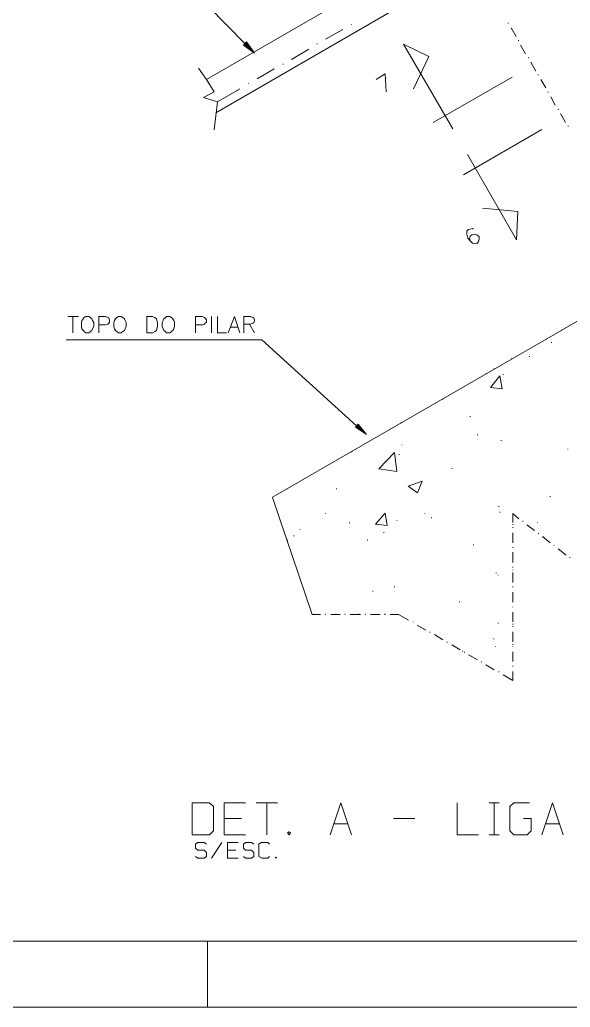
# Model space of a CAD drawing. Header units: millimetres. Extents: x 8 to 1677, y 56 to 1181.
# Drawn here: x 1093.2 to 1176.4, y 55.7 to 205 of the extents above; entities that cross this region are included whole.
import ezdxf

# ---------------------------------------------------------------- set-up
doc = ezdxf.new("R2010")
doc.units = ezdxf.units.MM
doc.header["$MEASUREMENT"] = 0
doc.layers.get('0').update_dxf_attribs({"linetype": 'CONTINUOUS'})

# ---------------------------------------------------------------- blocks, each defined once
blk = doc.blocks.new('MF31AE950')
at = {"color": 7, "linetype": 'Continuous', "lineweight": 9, "true_color": 0x000007}
blk.add_lwpolyline([(123.35, 1039.55), (123.35, 149.38), (123.35, 149.38)], dxfattribs=at)
blk = doc.blocks.new('MF31AF2F0')
at = {"color": 7, "linetype": 'Continuous', "lineweight": 20, "true_color": 0x000007}
blk.add_lwpolyline([(133.34, 704.49), (123.33, 704.49), (123.33, 704.49)], dxfattribs=at)

msp = doc.modelspace()

# ---------------------------------------------------------------- hatches: boundary and pattern name
at = {"true_color": 0x000007}
for points in [[(1127.49, 201.63), (1128.68, 199.94), (1127, 201.12)], [(1144.35, 143.87), (1145.62, 142.27), (1143.93, 143.38)]]:
    msp.add_hatch(color=7, dxfattribs=at).paths.add_polyline_path(points)

# ---------------------------------------------------------------- linework, layer by layer
at = {"color": 7, "linetype": 'Continuous', "lineweight": 9, "true_color": 0x000007}
for points in [[(1121.42, 195.96), (1220.82, 253.38), (1220.82, 253.38)], [(1122.85, 190.9), (1224.63, 249.81), (1224.63, 249.81)], [(1131.41, 132.81), (1232.34, 191.06), (1232.34, 191.06)], [(1666.59, 65.73), (811.58, 65.73), (811.58, 65.73)]]:
    msp.add_lwpolyline(points, dxfattribs=at)
at = {"color": 7, "linetype": 'Continuous', "lineweight": 5, "true_color": 0x000007}
for points in [[(1127.25, 201.38), (1121.74, 206.97), (1121.74, 206.97)], [(1121.41, 195.96), (1120.22, 197.66), (1120.22, 197.66)], [(1121.41, 195.96), (1122.58, 194.1), (1122.58, 194.1)], [(1122.58, 194.1), (1120.98, 193.24), (1120.98, 193.24)], [(1120.98, 193.24), (1123.09, 192.57), (1123.09, 192.57)], [(1123.09, 192.57), (1122.58, 188.33), (1122.58, 188.33)], [(1129.79, 156.58), (1100.24, 156.58), (1100.24, 156.58)], [(1144.1, 143.63), (1129.79, 156.58), (1129.79, 156.58)]]:
    msp.add_lwpolyline(points, dxfattribs=at)
at = {"color": 7, "linetype": 'Continuous', "lineweight": 20, "true_color": 0x000007}
for points in [[(1167.04, 204.42), (1167.04, 204.51), (1167.04, 204.51)], [(1139.44, 202.06), (1142.06, 203.5), (1142.06, 203.5)], [(1143.34, 204.26), (1143.34, 204.34), (1143.34, 204.34)], [(1168.23, 202.47), (1167.47, 203.75), (1167.47, 203.75)], [(1168.58, 201.79), (1168.58, 201.89), (1168.58, 201.89)], [(1134.27, 199), (1136.9, 200.54), (1136.9, 200.54)], [(1138.16, 201.3), (1138.16, 201.38), (1138.16, 201.38)], [(1158.67, 188.51), (1151.21, 201.3), (1151.21, 201.3)], [(1151.21, 201.3), (1155.02, 199.43), (1155.02, 199.43)], [(1169.67, 199.86), (1168.91, 201.12), (1168.91, 201.12)], [(1155.02, 199.43), (1152.73, 194.52), (1152.73, 194.52)], [(1170.1, 199.18), (1170.1, 199.26), (1170.1, 199.26)], [(1171.19, 197.23), (1170.43, 198.59), (1170.43, 198.59)], [(1129.11, 196.04), (1131.65, 197.56), (1131.65, 197.56)], [(1133, 198.24), (1133, 198.34), (1133, 198.34)], [(1148.58, 194.1), (1148.42, 196.8), (1147.06, 195.96)], [(1167.63, 196.3), (1155.69, 189.44), (1155.69, 189.44)], [(1171.54, 196.63), (1171.54, 196.72), (1171.54, 196.72)], [(1172.71, 194.68), (1171.95, 195.96), (1171.95, 195.96)], [(1123.09, 192.57), (1126.05, 194.27), (1126.14, 194.35), (1126.48, 194.52)], [(1127.76, 195.28), (1127.76, 195.36), (1127.76, 195.36)], [(1173.06, 194), (1173.06, 194.1), (1173.06, 194.1)], [(1174.15, 192.07), (1173.49, 193.33), (1173.49, 193.33)], [(1174.58, 191.39), (1174.58, 191.47), (1174.58, 191.47)], [(1175.69, 189.44), (1174.93, 190.8), (1174.93, 190.8)], [(1172.13, 188.41), (1160.27, 181.57), (1160.27, 181.57)], [(1176.1, 188.84), (1176.1, 188.93), (1176.1, 188.93)], [(1160.87, 184.61), (1168.31, 171.74), (1168.31, 171.74)], [(1168.48, 175.98), (1163.15, 176.49), (1163.15, 176.49)], [(1168.31, 171.74), (1168.48, 175.98), (1168.48, 175.98)], [(1161.28, 171.58), (1161.2, 171.91), (1161.28, 172.26), (1161.55, 172.5), (1161.63, 172.5), (1161.96, 172.59), (1162.31, 172.5), (1162.56, 172.26), (1162.64, 172.16), (1162.64, 171.83), (1162.56, 171.48), (1162.39, 171.23), (1162.23, 171.23), (1161.88, 171.15), (1161.63, 171.23), (1161.28, 171.58), (1160.95, 171.99), (1160.79, 172.59), (1160.79, 173.02), (1161.04, 173.26), (1161.28, 173.35), (1161.63, 173.43), (1161.8, 173.35)], [(1100.49, 160.13), (1102.09, 160.13), (1102.09, 160.13)], [(1101.25, 157.68), (1101.25, 160.13), (1101.25, 160.13)], [(1105.15, 157.68), (1105.15, 160.13), (1106.16, 160.13), (1106.51, 159.97), (1106.67, 159.88), (1106.75, 159.64), (1106.75, 159.29), (1106.67, 159.12), (1106.51, 158.96), (1106.16, 158.88), (1105.15, 158.88)], [(1119.79, 157.68), (1119.79, 160.13), (1120.81, 160.13), (1121.14, 159.97), (1121.23, 159.88), (1121.41, 159.64), (1121.41, 159.29), (1121.23, 159.12), (1121.14, 158.96), (1120.81, 158.88), (1119.79, 158.88)], [(1122.17, 157.68), (1122.17, 160.13), (1122.17, 160.13)], [(1124.45, 157.68), (1123.09, 157.68), (1123.09, 160.13)], [(1124.7, 157.68), (1125.64, 160.13), (1126.48, 157.68)], [(1127.08, 157.68), (1127.08, 160.13), (1128.09, 160.13), (1128.44, 159.97), (1128.6, 159.88), (1128.68, 159.64), (1128.68, 159.45), (1128.6, 159.21), (1128.44, 159.12), (1128.09, 158.96), (1127.08, 158.96)], [(1126.14, 158.53), (1125.05, 158.53), (1125.05, 158.53)], [(1127.92, 158.96), (1128.68, 157.68), (1128.68, 157.68)], [(1176.37, 158.78), (1176.37, 158.88), (1176.37, 158.88)], [(1176.37, 158.78), (1176.37, 158.88), (1176.37, 158.88)], [(1172.81, 156.66), (1172.81, 156.76), (1172.81, 156.76)], [(1175.09, 158.02), (1175.09, 158.11), (1175.09, 158.11)], [(1175.09, 158.02), (1175.09, 158.11), (1175.09, 158.11)], [(1173.57, 156.16), (1173.57, 156.25), (1173.57, 156.25)], [(1167.55, 153.7), (1167.55, 153.78), (1167.55, 153.78)], [(1170.26, 154.05), (1170.26, 154.13), (1170.26, 154.13)], [(1164.92, 152.18), (1164.92, 152.26), (1164.92, 152.26)], [(1164.92, 152.18), (1164.92, 152.26), (1164.92, 152.26)], [(1163.67, 151.42), (1163.67, 151.5), (1163.67, 151.5)], [(1163.67, 151.42), (1163.67, 151.5), (1163.67, 151.5)], [(1163.67, 151.42), (1163.67, 151.5), (1163.67, 151.5)], [(1164.34, 149.38), (1165.78, 151.17), (1165.78, 151.17)], [(1166.11, 149.22), (1165.78, 151.17), (1165.78, 151.17)], [(1166.28, 151.33), (1166.28, 151.42), (1166.28, 151.42)], [(1164.34, 149.38), (1166.11, 149.22), (1166.11, 149.22)], [(1157.13, 147.61), (1157.13, 147.7), (1157.13, 147.7)], [(1157.13, 147.61), (1157.13, 147.7), (1157.13, 147.7)], [(1161.28, 144.98), (1161.28, 145.07), (1161.28, 145.07)], [(1150.86, 144.06), (1150.86, 144.14), (1150.86, 144.14)], [(1150.86, 144.06), (1150.86, 144.14), (1150.86, 144.14)], [(1150.86, 144.06), (1150.86, 144.14), (1150.86, 144.14)], [(1149.26, 143.11), (1149.26, 143.2), (1149.26, 143.2)], [(1149.26, 143.11), (1149.26, 143.2), (1149.26, 143.2)], [(1149.26, 143.11), (1149.26, 143.2), (1149.26, 143.2)], [(1162.39, 142.19), (1162.39, 142.27), (1162.39, 142.27)], [(1150.96, 140.67), (1150.96, 140.75), (1150.96, 140.75)], [(1165.95, 141.34), (1165.95, 141.43), (1165.95, 141.43)], [(1143.34, 139.64), (1143.34, 139.72), (1143.34, 139.72)], [(1143.34, 139.64), (1143.34, 139.72), (1143.34, 139.72)], [(1143.5, 139.72), (1143.5, 139.82), (1143.5, 139.82)], [(1147.49, 137.11), (1149.85, 139.56), (1149.85, 139.56)], [(1150.2, 136.68), (1149.85, 139.56), (1149.85, 139.56)], [(1150.53, 139.23), (1150.53, 139.31), (1150.53, 139.31)], [(1176.02, 140.07), (1176.02, 140.15), (1176.02, 140.15)], [(1141.39, 138.55), (1141.39, 138.63), (1141.39, 138.63)], [(1141.39, 138.55), (1141.39, 138.63), (1141.39, 138.63)], [(1141.39, 138.55), (1141.39, 138.63), (1141.39, 138.63)], [(1138.16, 136.68), (1138.16, 136.76), (1138.16, 136.76)], [(1138.16, 136.68), (1138.16, 136.76), (1138.16, 136.76)], [(1138.16, 136.68), (1138.16, 136.76), (1138.16, 136.76)], [(1147.49, 137.11), (1150.2, 136.68), (1150.2, 136.68)], [(1158.57, 137.11), (1158.57, 137.19), (1158.57, 137.19)], [(1151.89, 134.48), (1154.01, 135.24), (1154.01, 135.24)], [(1151.89, 134.48), (1153.33, 133.47), (1153.33, 133.47)], [(1153.33, 133.47), (1154.01, 135.24), (1154.01, 135.24)], [(1133.6, 134.05), (1133.6, 134.15), (1133.6, 134.15)], [(1133.6, 134.05), (1133.6, 134.15), (1133.6, 134.15)], [(1133.6, 134.05), (1133.6, 134.15), (1133.6, 134.15)], [(1141.06, 134.05), (1141.06, 134.15), (1141.06, 134.15)], [(1173.39, 132.88), (1173.39, 132.96), (1173.39, 132.96)], [(1137.4, 115.1), (1131.4, 132.79), (1131.4, 132.79)], [(1165.6, 131.35), (1165.6, 131.44), (1165.6, 131.44)], [(1139.44, 130.33), (1139.44, 130.41), (1139.44, 130.41)], [(1146.98, 128.72), (1148.42, 130.41), (1148.42, 130.41)], [(1148.75, 128.56), (1148.42, 130.41), (1148.42, 130.41)], [(1154.44, 130.33), (1154.44, 130.41), (1154.44, 130.41)], [(1165.78, 130.49), (1165.78, 130.59), (1165.78, 130.59)], [(1167.72, 128.97), (1167.72, 130.33), (1167.72, 130.33)], [(1167.72, 130.33), (1168.66, 129.57), (1168.66, 129.57)], [(1143.07, 128.89), (1143.07, 128.97), (1143.07, 128.97)], [(1146.98, 128.72), (1148.75, 128.56), (1148.75, 128.56)], [(1150.2, 129.24), (1150.2, 129.32), (1150.2, 129.32)], [(1155.45, 129.65), (1155.45, 129.73), (1155.45, 129.73)], [(1167.72, 128.64), (1167.72, 128.72), (1167.72, 128.72)], [(1169.26, 129.14), (1169.26, 129.24), (1169.26, 129.24)], [(1169.83, 128.64), (1171.02, 127.8), (1171.02, 127.8)], [(1171.45, 128.97), (1171.45, 129.06), (1171.45, 129.06)], [(1133.17, 127.53), (1133.17, 127.62), (1133.17, 127.62)], [(1133.17, 127.53), (1133.17, 127.62), (1133.17, 127.62)], [(1134.61, 126.94), (1134.61, 127.02), (1134.61, 127.02)], [(1135.55, 127.88), (1135.55, 127.96), (1135.55, 127.96)], [(1148.25, 127.45), (1148.25, 127.53), (1148.25, 127.53)], [(1167.72, 128.21), (1167.72, 128.29), (1167.72, 128.29)], [(1167.72, 125.93), (1167.72, 127.45), (1167.72, 127.45)], [(1171.62, 127.29), (1171.62, 127.37), (1171.62, 127.37)], [(1133.68, 126.26), (1133.68, 126.36), (1133.68, 126.36)], [(1145.79, 126.26), (1145.79, 126.36), (1145.79, 126.36)], [(1161.8, 125.58), (1161.8, 125.68), (1161.8, 125.68)], [(1172.22, 126.86), (1173.39, 125.93), (1173.39, 125.93)], [(1172.3, 126.77), (1172.3, 126.86), (1172.3, 126.86)], [(1173.99, 125.5), (1173.99, 125.58), (1173.99, 125.58)], [(1134.36, 123.98), (1134.36, 124.06), (1134.36, 124.06)], [(1134.36, 123.98), (1134.36, 124.06), (1134.36, 124.06)], [(1167.72, 125.17), (1167.72, 125.25), (1167.72, 125.25)], [(1167.72, 122.97), (1167.72, 124.49), (1167.72, 124.49)], [(1174.58, 125), (1175.77, 124.06), (1175.77, 124.06)], [(1167.72, 123.3), (1167.72, 123.38), (1167.72, 123.38)], [(1167.72, 123.3), (1167.72, 123.38), (1167.72, 123.38)], [(1176.37, 123.65), (1176.37, 123.73), (1176.37, 123.73)], [(1165.19, 121.35), (1165.19, 121.45), (1165.19, 121.45)], [(1165.52, 121.02), (1165.52, 121.1), (1165.52, 121.1)], [(1167.72, 122.21), (1167.72, 122.29), (1167.72, 122.29)], [(1167.72, 121.78), (1167.72, 121.86), (1167.72, 121.86)], [(1167.72, 119.91), (1167.72, 121.45), (1167.72, 121.45)], [(1135.8, 119.83), (1135.8, 119.91), (1135.8, 119.91)], [(1135.8, 119.83), (1135.8, 119.91), (1135.8, 119.91)], [(1136.23, 118.47), (1136.23, 118.55), (1136.23, 118.55)], [(1136.23, 118.47), (1136.23, 118.55), (1136.23, 118.55)], [(1146.55, 118.55), (1146.55, 118.65), (1146.55, 118.65)], [(1149.85, 119.23), (1149.85, 119.33), (1149.85, 119.33)], [(1167.72, 119.23), (1167.72, 119.33), (1167.72, 119.33)], [(1167.72, 116.95), (1167.72, 118.47), (1167.72, 118.47)], [(1136.64, 117.21), (1136.64, 117.3), (1136.64, 117.3)], [(1159.68, 116.95), (1159.68, 117.03), (1159.68, 117.03)], [(1137.4, 115.1), (1138.67, 115.1), (1138.67, 115.1)], [(1139.44, 115.1), (1139.44, 115.18), (1139.44, 115.18)], [(1140.2, 115.1), (1141.63, 115.1), (1141.63, 115.1)], [(1140.96, 115.1), (1140.96, 115.18), (1140.96, 115.18)], [(1142.4, 115.1), (1142.4, 115.18), (1142.4, 115.18)], [(1143.17, 115.1), (1144.69, 115.1), (1144.69, 115.1)], [(1144.51, 115.1), (1144.51, 115.18), (1144.51, 115.18)], [(1144.51, 115.1), (1144.51, 115.18), (1144.51, 115.18)], [(1145.46, 115.1), (1145.46, 115.18), (1145.46, 115.18)], [(1146.22, 115.1), (1147.66, 115.1), (1147.66, 115.1)], [(1148.33, 115.1), (1148.33, 115.18), (1148.33, 115.18)], [(1148.42, 115.1), (1148.42, 115.18), (1148.42, 115.18)], [(1149.18, 115.1), (1150.45, 115.1), (1150.45, 115.1)], [(1150.45, 115.1), (1151.97, 114.24), (1151.97, 114.24)], [(1167.72, 116.19), (1167.72, 116.27), (1167.72, 116.27)], [(1167.72, 113.99), (1167.72, 115.43), (1167.72, 115.43)], [(1152.65, 113.91), (1152.65, 113.99), (1152.65, 113.99)], [(1153.25, 113.48), (1154.6, 112.71), (1154.6, 112.71)], [(1165.52, 113.74), (1165.52, 113.82), (1165.52, 113.82)], [(1167.72, 113.56), (1167.72, 113.66), (1167.72, 113.66)], [(1167.72, 113.56), (1167.72, 113.66), (1167.72, 113.66)], [(1154.25, 112.88), (1154.25, 112.98), (1154.25, 112.98)], [(1154.25, 112.88), (1154.25, 112.98), (1154.25, 112.98)], [(1154.25, 112.88), (1154.25, 112.98), (1154.25, 112.98)], [(1155.2, 112.38), (1155.2, 112.47), (1155.2, 112.47)], [(1155.88, 112.04), (1157.13, 111.28), (1157.13, 111.28)], [(1167.72, 113.23), (1167.72, 113.31), (1167.72, 113.31)], [(1167.72, 110.94), (1167.72, 112.47), (1167.72, 112.47)], [(1157.81, 110.86), (1157.81, 110.94), (1157.81, 110.94)], [(1158.49, 110.51), (1159.76, 109.75), (1159.76, 109.75)], [(1164.84, 111.36), (1164.84, 111.44), (1164.84, 111.44)], [(1167.72, 110.51), (1167.72, 110.6), (1167.72, 110.6)], [(1167.72, 110.51), (1167.72, 110.6), (1167.72, 110.6)], [(1160.11, 109.51), (1160.11, 109.59), (1160.11, 109.59)], [(1160.11, 109.51), (1160.11, 109.59), (1160.11, 109.59)], [(1160.11, 109.51), (1160.11, 109.59), (1160.11, 109.59)], [(1160.44, 109.32), (1160.44, 109.42), (1160.44, 109.42)], [(1161.04, 108.99), (1162.39, 108.23), (1162.39, 108.23)], [(1165.1, 110.18), (1165.1, 110.27), (1165.1, 110.27)], [(1167.72, 110.18), (1167.72, 110.27), (1167.72, 110.27)], [(1167.72, 107.97), (1167.72, 109.42), (1167.72, 109.42)], [(1161.45, 108.75), (1161.45, 108.83), (1161.45, 108.83)], [(1161.45, 108.75), (1161.45, 108.83), (1161.45, 108.83)], [(1161.45, 108.75), (1161.45, 108.83), (1161.45, 108.83)], [(1162.99, 107.89), (1162.99, 107.97), (1162.99, 107.97)], [(1163.67, 107.47), (1164.92, 106.71), (1164.92, 106.71)], [(1165.6, 106.36), (1165.6, 106.45), (1165.6, 106.45)], [(1167.72, 107.21), (1167.72, 107.31), (1167.72, 107.31)], [(1167.72, 105.09), (1167.72, 106.45), (1167.72, 106.45)], [(1166.28, 105.95), (1167.72, 105.09), (1167.72, 105.09)], [(1124.12, 81.8), (1124.12, 86.63), (1127.33, 86.63)], [(1128.93, 86.63), (1132.16, 86.63), (1132.16, 86.63)], [(1130.55, 81.8), (1130.55, 86.63), (1130.55, 86.63)], [(1140.11, 81.8), (1141.73, 86.63), (1143.34, 81.8)], [(1162.56, 81.8), (1159.33, 81.8), (1159.33, 86.63)], [(1164.16, 86.63), (1165.68, 86.63), (1165.68, 86.63)], [(1164.92, 81.8), (1164.92, 86.63), (1164.92, 86.63)], [(1169.34, 84.27), (1170.51, 84.27), (1170.51, 82.4), (1169.92, 81.8), (1167.9, 81.8), (1167.3, 82.4), (1167.3, 86.04), (1167.9, 86.63), (1170.26, 86.63)], [(1172.13, 81.8), (1173.74, 86.63), (1175.34, 81.8)], [(1126.73, 84.27), (1124.12, 84.27), (1124.12, 84.27)], [(1149.69, 84.27), (1152.9, 84.27), (1152.9, 84.27)], [(1142.83, 83.42), (1140.63, 83.42), (1140.63, 83.42)], [(1174.83, 83.42), (1172.71, 83.42), (1172.71, 83.42)], [(1119.79, 78.51), (1120.13, 78.25), (1121.06, 78.25), (1121.41, 78.51), (1121.41, 79.11), (1121.06, 79.44), (1120.13, 79.44), (1119.79, 79.79), (1119.79, 80.36), (1120.13, 80.63), (1121.06, 80.63), (1121.41, 80.36)], [(1122.17, 78.25), (1123.77, 80.63), (1123.77, 80.63)], [(1124.12, 81.8), (1127.33, 81.8), (1127.33, 81.8)], [(1124.62, 78.25), (1124.62, 80.63), (1126.24, 80.63)], [(1127, 78.51), (1127.33, 78.25), (1128.25, 78.25), (1128.6, 78.51), (1128.6, 79.11), (1128.25, 79.44), (1127.33, 79.44), (1127, 79.79), (1127, 80.36), (1127.33, 80.63), (1128.25, 80.63), (1128.6, 80.36)], [(1130.97, 78.51), (1130.72, 78.25), (1129.79, 78.25), (1129.36, 78.51), (1129.36, 80.36), (1129.69, 80.63), (1130.72, 80.63), (1130.97, 80.36)], [(1164.16, 81.8), (1165.68, 81.8), (1165.68, 81.8)], [(1125.89, 79.44), (1124.62, 79.44), (1124.62, 79.44)], [(1124.62, 78.25), (1126.24, 78.25), (1126.24, 78.25)]]:
    msp.add_lwpolyline(points, dxfattribs=at)
at = {"color": 7, "linetype": 'Continuous', "lineweight": 5, "true_color": 0x000007}
for points in [[(1127.49, 201.63), (1128.68, 199.94), (1127, 201.12)], [(1144.35, 143.87), (1145.62, 142.27), (1143.93, 143.38)]]:
    msp.add_lwpolyline(points, close=True, dxfattribs=at)
at = {"color": 7, "linetype": 'Continuous', "lineweight": 20, "true_color": 0x000007}
for points in [[(1103.2, 160.13), (1103.63, 160.13), (1103.88, 159.97), (1104.12, 159.8), (1104.21, 159.55), (1104.39, 159.21), (1104.39, 158.61), (1104.21, 158.28), (1104.12, 158.02), (1103.88, 157.85), (1103.63, 157.68), (1103.2, 157.68), (1102.95, 157.85), (1102.77, 158.02), (1102.6, 158.28), (1102.52, 158.61), (1102.52, 159.21), (1102.6, 159.55), (1102.77, 159.8), (1102.95, 159.97)], [(1108.11, 160.13), (1108.52, 160.13), (1108.79, 159.97), (1109.04, 159.8), (1109.12, 159.55), (1109.3, 159.21), (1109.3, 158.61), (1109.12, 158.28), (1109.04, 158.02), (1108.79, 157.85), (1108.52, 157.68), (1108.11, 157.68), (1107.86, 157.85), (1107.68, 158.02), (1107.51, 158.28), (1107.43, 158.61), (1107.43, 159.21), (1107.51, 159.55), (1107.68, 159.8), (1107.86, 159.97)], [(1112.43, 157.68), (1112.43, 160.13), (1113.27, 160.13), (1113.62, 159.97), (1113.87, 159.8), (1113.95, 159.55), (1114.03, 159.21), (1114.03, 158.61), (1113.95, 158.28), (1113.87, 158.02), (1113.62, 157.85), (1113.27, 157.68)], [(1115.39, 160.13), (1115.9, 160.13), (1116.15, 159.97), (1116.33, 159.8), (1116.5, 159.55), (1116.58, 159.21), (1116.58, 158.61), (1116.5, 158.28), (1116.33, 158.02), (1116.15, 157.85), (1115.9, 157.68), (1115.39, 157.68), (1115.22, 157.85), (1114.97, 158.02), (1114.87, 158.28), (1114.71, 158.61), (1114.71, 159.21), (1114.87, 159.55), (1114.97, 159.8), (1115.22, 159.97)], [(1119.29, 81.8), (1119.29, 86.63), (1121.9, 86.63), (1122.5, 86.04), (1122.5, 82.4), (1121.9, 81.8)], [(1133.93, 81.8), (1133.68, 82.07), (1133.93, 82.23), (1134.11, 82.07)], [(1131.91, 78.25), (1131.81, 78.33), (1131.91, 78.43), (1131.99, 78.33)]]:
    msp.add_lwpolyline(points, close=True, dxfattribs=at)

# ---------------------------------------------------------------- block references
at = {"color": 7, "true_color": 0xffffff, "rotation": 89.99999999999999}
for name in ['MF31AF2F0', 'MF31AE950']:
    msp.add_blockref(name, (1826.06, -67.61), dxfattribs=at)

doc.saveas('drawing.dxf')
